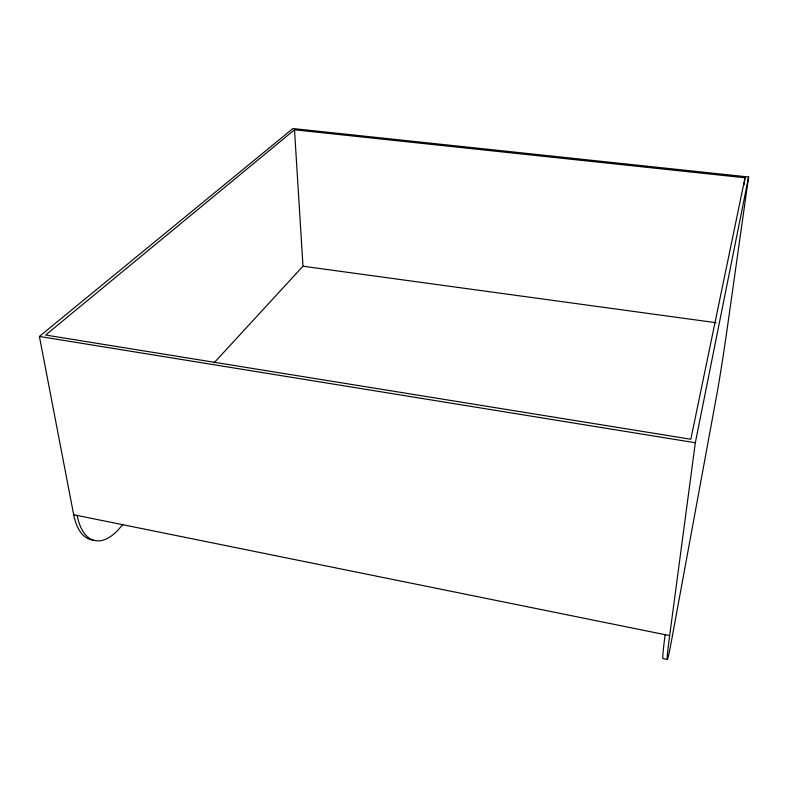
<?xml version="1.0" encoding="UTF-8"?>
<svg xmlns="http://www.w3.org/2000/svg" width="788" height="788" viewBox="0 0 788 788"><rect width="100%" height="100%" fill="white"/><g stroke="black" fill="none" stroke-linecap="round" stroke-linejoin="round"><path stroke-width="1.18" d="M748.6 176.985L727.629 325.611A52.924 1.015 -81.4 0 1 716.794 394.69L671.543 640.486A72.368 1.832 -81.1 0 1 669.662 635.611L695.321 442.748L748.6 176.985L292.9 128.552L39.4 336.446L73.688 514.751A63.848 31.274 -76.2 0 0 92.984 540.085M744 185.042L745.015 177.783L294.505 129.803L45.625 335.038L690.83 439.241L745.015 177.783M122.948 524.345L119.756 528.088A63.897 31.126 -76.2 0 1 77.175 515.46M214.109 362.815L302.986 266.216L716.095 322.725M39.4 336.446L695.321 442.748M667.397 659.448L663.053 658.551A72.299 2.078 -81.1 0 1 665.141 634.685M73.688 514.751L669.662 635.611M294.505 129.803L302.996 266.305"/></g></svg>
